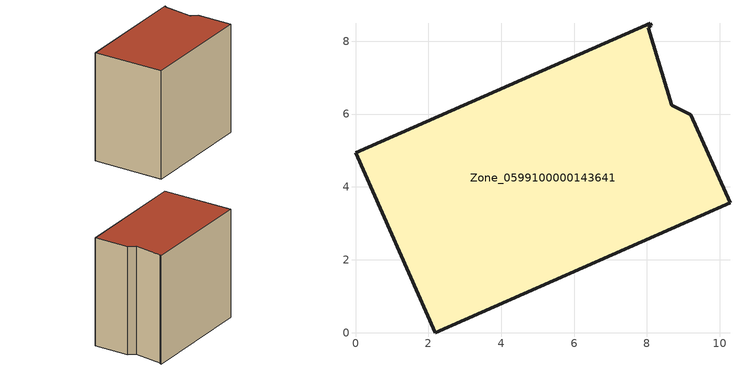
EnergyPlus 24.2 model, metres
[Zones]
Zone_0599100000143641
 floor ground (C_G): 9.21,5.98 10.28,3.56 2.19,0 0,4.94 8.09,8.49 8.12,8.42 8.04,8.36 8.69,6.24 z0
 wall outside (C_F): 2.19,0 10.28,3.56 9.21,5.98 8.69,6.24 8.04,8.36 8.12,8.42 8.09,8.49 0,4.94 2.19,0 z0:8.28
 roof outside (C_R): 10.28,3.56 9.21,5.98 8.69,6.24 8.04,8.36 8.12,8.42 8.09,8.49 0,4.94 2.19,0 z8.28
[BUILDING]
Pand.0599100000143641: North Axis=0; Terrain=City; Loads Convergence Tolerance Value=0.04; Temperature Convergence Tolerance Value=0.4; Solar Distribution=FullExterior; Maximum Number of Warmup Days=25; Minimum Number of Warmup Days=1
[Site:Location]
Rotterdam.The.Hague.AP_ZH_NLD Design_Conditions: Latitude=51.96; Longitude=4.45; Time Zone=1; Elevation=-4.5
[SITE:GROUNDTEMPERATURE:BUILDINGSURFACE]
18, 18, 18, 18, 18, 18, 18, 18, 18, 18, 18, 18
[MATERIAL] Thermal Absorptance=0.9; Solar Absorptance=0.7; Visible Absorptance=0.7
Name | Roughness | Thickness | Conductivity | Density | Specific Heat
G.TI.1975-1991 | MediumSmooth | 0.15 | 0.288461 | 540 | 1210
F.TI.1975-1991 | Rough | 0.3 | 0.230769 | 1920 | 840
R.TI.1975-1991 | MediumRough | 0.2 | 0.153846 | 1500 | 1000
[CONSTRUCTION]
C_G: G.TI.1975-1991
C_F: F.TI.1975-1991
C_R: R.TI.1975-1991
[ZONE]
Zone_0599100000143641: Type=1; Multiplier=1; Ceiling Height=Autocalculate; Volume=Autocalculate; Floor Area=autocalculate; Part of Total Floor Area=Yes
[ZONEINFILTRATION:DESIGNFLOWRATE]
Infil_Zone_0599100000143641: Zone or ZoneList or Space or SpaceList=Zone_0599100000143641; Schedule=AlwaysOn; Design Flow Rate Calculation Method=Flow/Area; Flow Rate per Floor Area=0.003; Constant Term Coefficient=1; Temperature Term Coefficient=0; Velocity Term Coefficient=0; Velocity Squared Term Coefficient=0
[HVACTEMPLATE:ZONE:IDEALLOADSAIRSYSTEM]
Zone_0599100000143641: Maximum Heating Supply Air Temperature=50; Minimum Cooling Supply Air Temperature=13; Maximum Heating Supply Air Humidity Ratio=0.0156; Minimum Cooling Supply Air Humidity Ratio=0.0077; Heating Limit=NoLimit; Cooling Limit=NoLimit; Dehumidification Control Type=ConstantSensibleHeatRatio; Cooling Sensible Heat Ratio=0.7; Dehumidification Setpoint=60; Humidification Control Type=None; Humidification Setpoint=30; Outdoor Air Method=None; Outdoor Air Flow Rate per Person=0.00944; Outdoor Air Flow Rate per Zone Floor Area=0; Outdoor Air Flow Rate per Zone=0; Demand Controlled Ventilation Type=None; Outdoor Air Economizer Type=NoEconomizer; Heat Recovery Type=None; Sensible Heat Recovery Effectiveness=0.7; Latent Heat Recovery Effectiveness=0.65
[ZONECONTROL:THERMOSTAT]
ThermostatControl_Zone_0599100000143641: Zone or ZoneList=Zone_0599100000143641; Control Type Schedule=DualSetpointControlType; Control 1=Thermostat_Zone_0599100000143641; Temperature Difference Between Cutout And Setpoint=0
[THERMOSTATSETPOINT:DUALSETPOINT]
Thermostat_Zone_0599100000143641: Heating Setpoint Temperature Schedule=HeatingSetpoint_Zone_0599100000143641; Cooling Setpoint Temperature Schedule=CoolingSetpoint_Zone_0599100000143641
[SCHEDULE:COMPACT]
HeatingSetpoint_Zone_0599100000143641: Through: 12/31, For: AllDays, Until: 24:00, 21
CoolingSetpoint_Zone_0599100000143641: Through: 12/31, For: AllDays, Until: 24:00, 24
DualSetpointControlType: Through: 12/31, For: AllDays, Until: 24:00, 4
AlwaysOn: Through: 12/31, For: AllDays, Until: 24:00, 1
